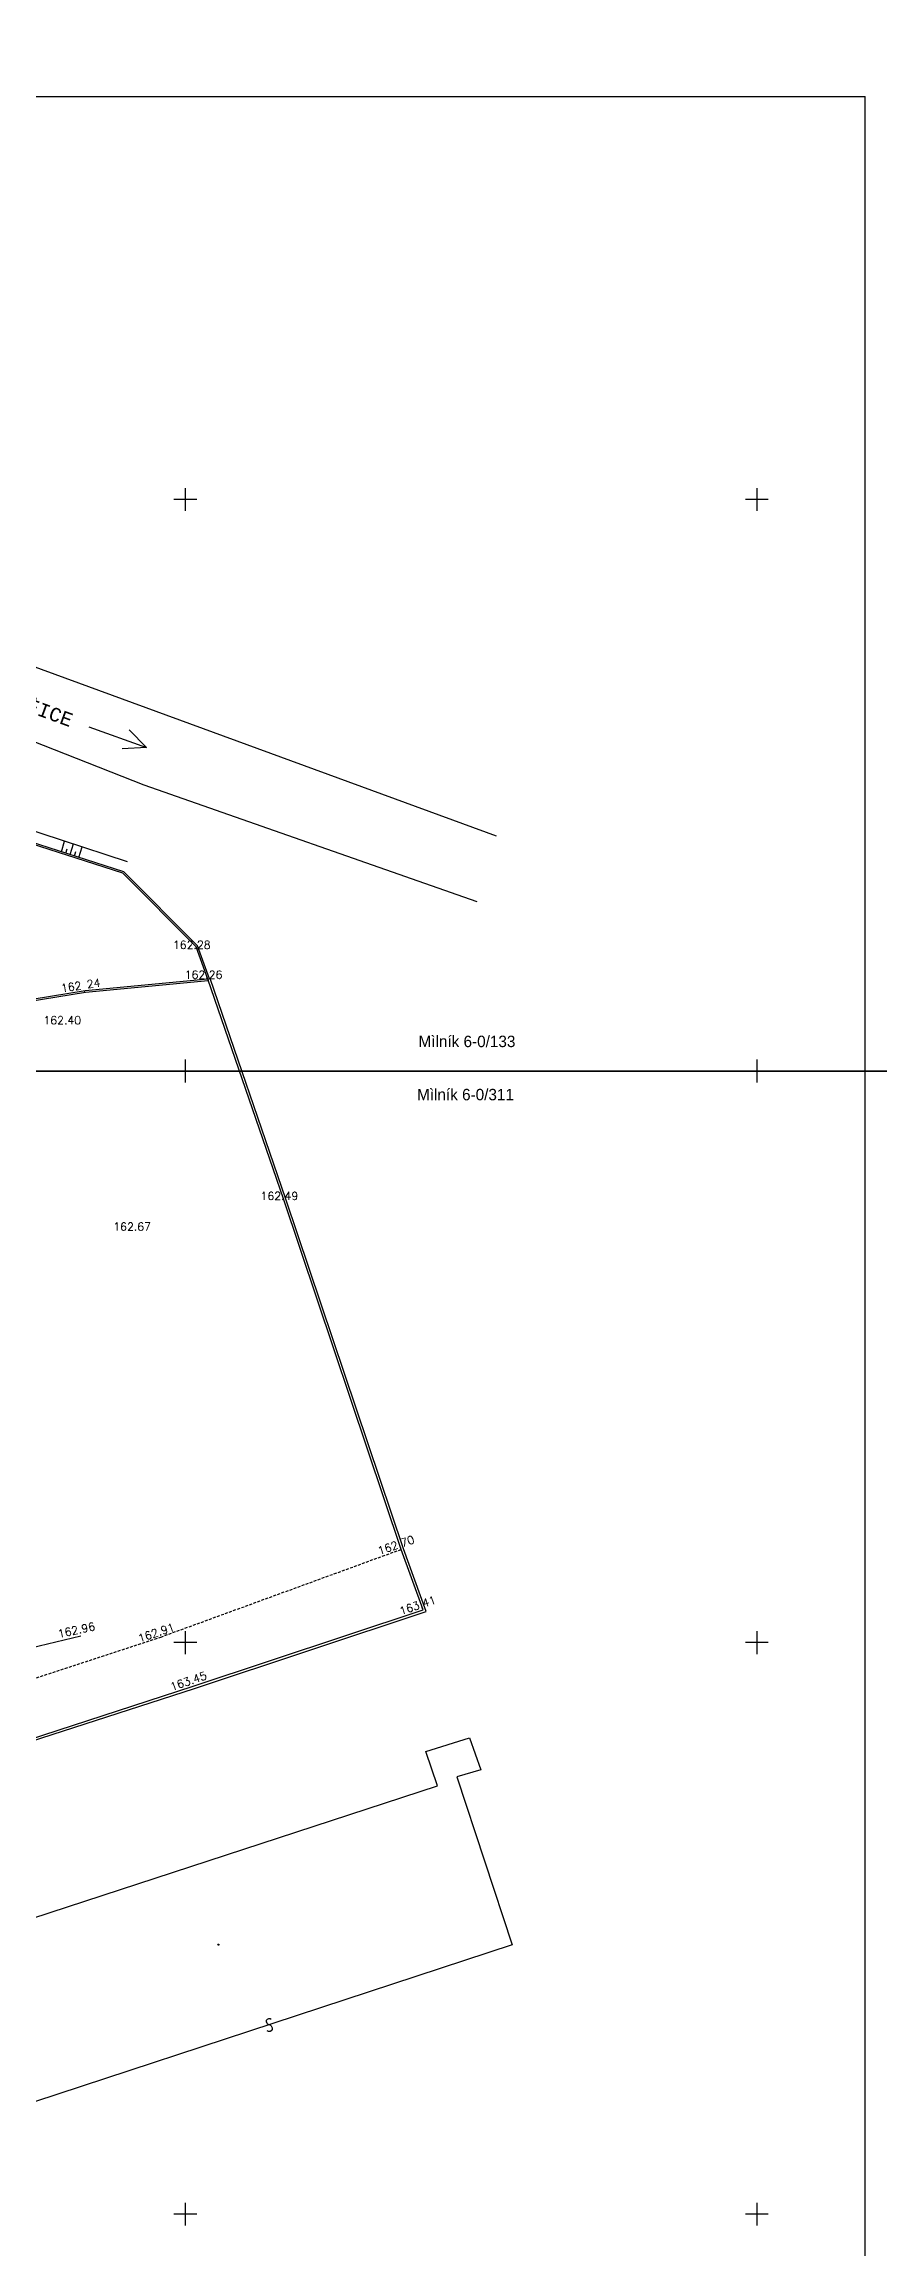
# Model space of a CAD drawing. Extents: x -743125 to -742188, y -1001500 to -1000750.
# Drawn here: x -742462.4 to -742389.3, y -1001102.9 to -1000910.2 of the extents above; entities that cross this region are included whole.
import ezdxf
from ezdxf.enums import TextEntityAlignment as Align

# ---------------------------------------------------------------- set-up
doc = ezdxf.new("R2010")
doc.units = 0
doc.header["$MEASUREMENT"] = 0
doc.linetypes.add('HIDDEN', pattern=[0.375, 0.25, -0.125])
doc.layers.get('0').update_dxf_attribs({"linetype": 'CONTINUOUS'})
for name, color, linetype in [('1', 7, 'CONTINUOUS'), ('11', 7, 'CONTINUOUS'), ('12', 7, 'CONTINUOUS'), ('2', 7, 'CONTINUOUS'), ('31', 7, 'CONTINUOUS'), ('34', 7, 'CONTINUOUS'), ('51', 7, 'CONTINUOUS'), ('57', 7, 'CONTINUOUS'), ('58', 7, 'CONTINUOUS'), ('60', 7, 'CONTINUOUS'), ('7', 7, 'CONTINUOUS')]:
    doc.layers.add(name, color=color, linetype=linetype)
doc.styles.add('MONOTXT', font='MONOTXT', dxfattribs={"height": 0.2})
doc.styles.add('ROMANS', font='ROMANS', dxfattribs={"height": 0.2})
doc.styles.add('txt', font='TXT', dxfattribs={"height": 0.2})

# ---------------------------------------------------------------- blocks, each defined once
blk = doc.blocks.new('A0_500')
at = {"color": 3, "linetype": 'Continuous'}
for p in [(0, 0), (577.5, -415.5)]:
    blk.add_line(p, (577.5, 0), dxfattribs=at)
blk = doc.blocks.new('4$02')
at = {"layer": '12', "color": 120, "linetype": 'Continuous'}
for p, q in [((0.09, 0), (-0.09, 0)), ((-0.08, 0.03), (0.08, 0.03)), ((0.07, 0.05), (-0.07, 0.05)), ((-0.04, 0.07), (0.04, 0.07)), ((-0.08, -0.03), (0.09, -0.03)), ((0.07, -0.05), (-0.07, -0.05)), ((-0.05, -0.07), (0.05, -0.07))]:
    blk.add_line(p, q, dxfattribs=at)
blk.add_circle((0, 0), 0.087, dxfattribs=at)
blk = doc.blocks.new('2$10')
at = {"layer": '1', "color": 7, "linetype": 'Continuous'}
blk.add_lwpolyline([(0.298, 0.95), (0.086, 1.054), (-0.198, 1.054), (-0.41, 0.95), (-0.564, 0.742), (-0.564, 0.534), (-0.492, 0.326), (-0.41, 0.224), (-0.268, 0.12), (0.156, -0.088), (0.298, -0.21), (0.37, -0.314), (0.44, -0.522), (0.44, -0.834), (0.298, -1.042), (0.086, -1.146), (-0.198, -1.146), (-0.4, -1.046)], dxfattribs=at)

msp = doc.modelspace()

# ---------------------------------------------------------------- linework, layer by layer
at = {"layer": '1', "color": 7, "linetype": 'Continuous'}
for p, q in [((-742475.28, -1000960.21), (-742422.81, -1000979.42)), ((-742473.45, -1000967.18), (-742453.62, -1000974.97)), ((-742453.62, -1000974.97), (-742424.51, -1000985.17)), ((-742448.02, -1000991.97), (-742458.75, -1000992.98)), ((-742448.01, -1000992.12), (-742458.73, -1000993.13)), ((-742448.02, -1000991.97), (-742448.01, -1000992.12)), ((-742458.75, -1000992.98), (-742482.37, -1000996.81)), ((-742458.73, -1000993.13), (-742482.33, -1000996.95))]:
    msp.add_line(p, q, dxfattribs=at)
at = {"layer": '1', "color": 7, "linetype": 'HIDDEN'}
for p, q in [((-742452.14, -1001049.51), (-742431.11, -1001041.84)), ((-742472.64, -1001056.22), (-742452.14, -1001049.51))]:
    msp.add_line(p, q, dxfattribs=at)
at = {"layer": '11', "color": 5, "linetype": 'Continuous'}
msp.add_line((-742583.48, -1001078.96), (-742459.13, -1001049.42), dxfattribs=at)
at = {"layer": '2', "color": 1, "linetype": 'Continuous'}
msp.add_lwpolyline([(-742469.6, -1001076.14), (-742427.93, -1001062.53), (-742428.96, -1001059.51), (-742425.15, -1001058.33), (-742424.14, -1001061.12), (-742426.24, -1001061.75), (-742421.42, -1001076.43), (-742482.12, -1001096.37)], dxfattribs=at)
at = {"layer": '34', "color": 30, "linetype": 'Continuous'}
for p, q in [((-742455.04, -1000981.69), (-742474.69, -1000975.26)), ((-742460.83, -1000980.82), (-742460.56, -1000979.89)), ((-742460.45, -1000980.94), (-742460.33, -1000980.56)), ((-742460.06, -1000981.06), (-742459.79, -1000980.13)), ((-742459.68, -1000981.19), (-742459.57, -1000980.79)), ((-742459.3, -1000981.31), (-742459.03, -1000980.38))]:
    msp.add_line(p, q, dxfattribs=at)
at = {"layer": '51', "color": 30, "linetype": 'Continuous'}
for p, q in [((-742449.05, -1000989.14), (-742455.46, -1000982.7)), ((-742448.92, -1000989.06), (-742455.38, -1000982.57)), ((-742447.88, -1000991.92), (-742448.92, -1000989.06)), ((-742448.02, -1000991.97), (-742449.05, -1000989.14)), ((-742448.02, -1000991.97), (-742447.83, -1000991.91)), ((-742441.41, -1001011.18), (-742448.02, -1000991.97)), ((-742441.19, -1001011.2), (-742447.83, -1000991.91)), ((-742431.11, -1001041.84), (-742441.41, -1001011.18)), ((-742430.91, -1001041.8), (-742441.19, -1001011.2)), ((-742429.18, -1001047.14), (-742431.11, -1001041.84)), ((-742428.92, -1001047.27), (-742430.91, -1001041.8)), ((-742449.3, -1001053.82), (-742429.18, -1001047.14)), ((-742449.19, -1001054), (-742428.92, -1001047.27)), ((-742470.01, -1001060.54), (-742449.3, -1001053.82)), ((-742469.88, -1001060.71), (-742449.19, -1001054))]:
    msp.add_line(p, q, dxfattribs=at)
for points in [[(-742455.38, -1000982.57), (-742475.72, -1000976.03), (-742481.12, -1000977.54)], [(-742455.46, -1000982.7), (-742475.72, -1000976.19), (-742481.03, -1000977.67)]]:
    msp.add_lwpolyline(points, dxfattribs=at)
at = {"layer": '57', "color": 7, "linetype": 'Continuous'}
for points in [[(-742187.5, -1000750), (-742187.5, -1001000), (-742500, -1001000), (-742500, -1000750)], [(-742187.5, -1001000), (-742187.5, -1001250), (-742500, -1001250), (-742500, -1001000)]]:
    msp.add_lwpolyline(points, close=True, dxfattribs=at)
at = {"layer": '60', "color": 7, "linetype": 'Continuous'}
for p, q in [((-742449, -1000950), (-742451, -1000950)), ((-742450, -1000949), (-742450, -1000951)), ((-742399, -1000950), (-742401, -1000950)), ((-742400, -1000949), (-742400, -1000951)), ((-742450, -1000999), (-742450, -1001000)), ((-742450, -1001000), (-742450, -1001001)), ((-742400, -1000999), (-742400, -1001000)), ((-742400, -1001000), (-742400, -1001001)), ((-742449, -1001050), (-742451, -1001050)), ((-742450, -1001049), (-742450, -1001051)), ((-742399, -1001050), (-742401, -1001050)), ((-742400, -1001049), (-742400, -1001051)), ((-742449, -1001100), (-742451, -1001100)), ((-742450, -1001099), (-742450, -1001101)), ((-742399, -1001100), (-742401, -1001100)), ((-742400, -1001099), (-742400, -1001101))]:
    msp.add_line(p, q, dxfattribs=at)
at = {"layer": '7', "color": 7, "linetype": 'Continuous'}
msp.add_line((-742453.39, -1000971.69), (-742455.53, -1000971.82), dxfattribs=at)
msp.add_lwpolyline([(-742458.45, -1000969.9), (-742453.39, -1000971.69), (-742454.92, -1000970.15)], dxfattribs=at)

# ---------------------------------------------------------------- block references
at = {"color": 3, "linetype": 'Continuous'}
msp.add_blockref('A0_500', (-742968.04, -1000914.74), dxfattribs=at)
at = {"layer": '1', "color": 7, "linetype": 'Continuous', "xscale": 0.5, "yscale": 0.5}
msp.add_blockref('2$10', (-742442.63, -1001083.43), dxfattribs=at)
at = {"layer": '12', "color": 120, "linetype": 'Continuous', "xscale": 0.5, "yscale": 0.5, "rotation": 90}
msp.add_blockref('4$02', (-742447.1, -1001076.42), dxfattribs=at)

# ---------------------------------------------------------------- texts
at = {"layer": '31', "color": 7, "linetype": 'Continuous', "style": 'ROMANS'}
for s, p in [('162.28', (-742449.43, -1000988.96)), ('162.26', (-742448.4, -1000991.57)), ('.', (-742458.81, -1000992.71)), ('162.40', (-742460.76, -1000995.56)), ('162.49', (-742441.77, -1001010.93)), ('162.67', (-742454.65, -1001013.61))]:
    msp.add_text(s, height=0.7, dxfattribs=at).set_placement(p, align=Align.MIDDLE)
for s, rotation, p in [('162 24', 8.6371, (-742459.15, -1000992.51)), ('162.70 ', 18.6937, (-742431.34, -1001041.39)), ('163.41 ', 18.6937, (-742429.45, -1001046.66)), ('162.96 ', 11.9846, (-742459.29, -1001048.85)), ('162.91 ', 18.6937, (-742452.31, -1001049.05)), ('163.45 ', 18.6937, (-742449.49, -1001053.29))]:
    msp.add_text(s, height=0.7, rotation=rotation, dxfattribs=at).set_placement(p, align=Align.MIDDLE)
at = {"layer": '58', "color": 7, "linetype": 'Continuous', "style": 'txt'}
for s, p in [('M%%236ln%%237k 6-0/133', (-742425.36, -1000997.38)), ('M%%236ln%%237k 6-0/311', (-742425.49, -1001002.03))]:
    msp.add_text(s, height=1, dxfattribs=at).set_placement(p, align=Align.MIDDLE)
at = {"layer": '7', "color": 7, "linetype": 'Continuous', "style": 'MONOTXT'}
msp.add_text('RA%%200ICE', height=1.2, rotation=339.9395, dxfattribs=at).set_placement((-742462.78, -1000968.15), align=Align.MIDDLE)

doc.saveas('drawing.dxf')
